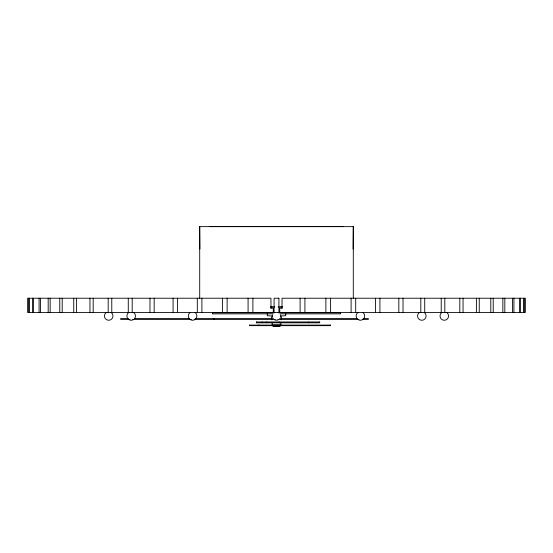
<?xml version="1.0" encoding="UTF-8"?>
<svg xmlns="http://www.w3.org/2000/svg" width="553" height="553" viewBox="0 0 553 553"><rect width="100%" height="100%" fill="white"/><g stroke="black" fill="none" stroke-linecap="round" stroke-linejoin="round"><path stroke-width="0.83" d="M353.091 249.002L353.291 226.557M272.947 325.662L273.369 326.519L279.694 326.512L280.053 325.662M280.012 326.277L272.988 326.277M278.062 320.118L274.938 320.118M209.953 226.626L343.047 226.626M270.652 306.825L272.325 306.825M280.675 306.825L282.348 306.825M270.652 306.97L274.827 306.97M278.173 306.97L282.348 306.97M270.852 308.173L273.258 308.173L273.258 312.445L27.65 312.445L27.65 298.219L270.935 298.219L271.005 308.18M282.148 308.173L279.742 308.173L279.742 312.445L525.35 312.445L525.35 298.219L282.065 298.219L281.995 308.18M212.511 312.728L274.793 312.728M278.207 312.728L340.489 312.728M212.511 313.862L273.085 313.862M279.915 313.862L340.489 313.862M272.387 317.132L271.523 317.132L271.523 318.556M280.613 317.132L281.477 317.132L281.477 318.556M128.42 318.556L120.616 318.556L120.651 319.413L129.969 319.413M134.469 318.556L189.755 318.556M195.112 318.556L273.548 318.556M279.583 318.556L357.155 318.556M363.183 318.556L368.36 318.556L368.36 319.413L362.326 319.413M132.741 319.413L191.352 319.413M194.165 319.413L275.27 319.413M277.855 319.413L358.883 319.413M272.235 324.957L280.765 324.957M330.549 325.662L249.479 325.662L249.479 325.095L330.549 325.095L330.535 325.662M199.709 226.557L199.91 249.002M524.237 298.219L524.237 312.445M523.732 298.219L523.732 312.445M520.414 298.219L520.414 312.445M519.412 298.219L519.412 312.445M513.917 298.219L513.917 312.445M512.424 298.219L512.424 312.445M504.82 298.219L504.82 312.445M502.85 298.219L502.85 312.445M493.221 298.219L493.221 312.445M490.801 298.219L490.801 312.445M479.244 298.219L479.244 312.445M476.403 298.219L476.403 312.445M463.048 298.219L463.048 312.445M459.813 298.219L459.813 312.445M444.812 298.219L444.812 312.445M441.218 298.219L441.218 312.445M424.725 298.219L424.725 312.445M420.812 298.219L420.812 312.445M403.019 298.219L403.019 312.445M398.831 298.219L398.831 312.445M379.925 298.219L379.925 312.445M375.508 298.219L375.508 312.445M355.697 298.219L355.697 312.445M353.291 298.205L353.291 226.626L199.709 226.626L199.709 298.205M351.1 298.219L351.1 312.445M340.489 312.445L340.489 313.579M330.604 298.219L330.604 312.445M330.106 325.095L330.106 325.662M325.876 298.219L325.876 312.445M308.781 321.97L308.781 322.821M304.917 298.219L304.917 312.445M300.106 298.219L300.106 312.445M285.742 313.579L285.714 315.715L280.765 315.998M281.124 319.406L281.124 319.904M280.834 322.821L280.834 324.95M280.765 325.095L280.765 325.662M280.198 325.095L280.198 325.662M279.203 321.97L279.203 322.821M272.235 315.998L267.286 315.715L267.258 313.579M272.235 325.095L272.235 325.662M272.166 322.821L272.166 324.95M271.876 319.406L271.876 319.904M266.829 321.97L266.829 322.821M262.136 321.97L262.136 322.821M259.15 325.095L259.15 325.662M258.728 325.095L258.728 325.662M256.447 321.97L256.447 322.821M252.894 298.219L252.894 312.445M249.507 325.095L249.507 325.662M248.083 298.219L248.083 312.445M227.124 298.219L227.124 312.445M222.396 298.219L222.396 312.445M214.073 318.556L214.073 319.413M212.511 312.445L212.511 313.579M201.9 298.219L201.9 312.445M197.303 298.219L197.303 312.445M177.492 298.219L177.492 312.445M173.075 298.219L173.075 312.445M154.169 298.219L154.169 312.445M149.981 298.219L149.981 312.445M132.188 298.219L132.188 312.445M128.275 298.219L128.275 312.445M111.782 298.219L111.782 312.445M108.188 298.219L108.188 312.445M93.187 298.219L93.187 312.445M89.952 298.219L89.952 312.445M76.597 298.219L76.597 312.445M73.756 298.219L73.756 312.445M62.199 298.219L62.199 312.445M59.779 298.219L59.779 312.445M50.15 298.219L50.15 312.445M48.18 298.219L48.18 312.445M40.576 298.219L40.576 312.445M39.083 298.219L39.083 312.445M33.588 298.219L33.588 312.445M32.586 298.219L32.586 312.445M29.268 298.219L29.268 312.445M28.763 298.219L28.763 312.445M362.754 312.445A4.265 4.265 0 0 1 363.611 318.805A4.265 4.265 0 0 1 357.19 318.805A4.265 4.265 0 0 1 358.04 312.445M280.627 314.906A4.265 4.265 0 0 1 280.661 316.938M272.339 316.938A4.265 4.265 0 0 1 272.373 314.906M133.543 312.445A4.265 4.265 0 0 1 134.586 318.569M133.729 319.42A4.265 4.265 0 0 1 128.642 319.42M128.026 318.867A4.265 4.265 0 0 1 128.828 312.445M194.96 312.445A4.265 4.265 0 0 1 196.004 318.569M195.147 319.42A4.265 4.265 0 0 1 190.059 319.42M189.444 318.867A4.265 4.265 0 0 1 190.246 312.445M111.063 312.445A4.265 4.265 0 0 1 111.913 318.805A4.265 4.265 0 0 1 105.492 318.805A4.265 4.265 0 0 1 106.349 312.445M424.172 312.445A4.265 4.265 0 0 1 425.029 318.805A4.265 4.265 0 0 1 418.607 318.805A4.265 4.265 0 0 1 419.457 312.445M446.651 312.445A4.265 4.265 0 0 1 447.508 318.805A4.265 4.265 0 0 1 441.087 318.805A4.265 4.265 0 0 1 441.937 312.445M278.919 298.219L274.081 298.219L274.081 312.445L278.919 312.445L278.919 298.219M319.731 321.97L256.412 321.964L256.412 322.821L319.731 322.821L319.662 321.964"/></g></svg>
